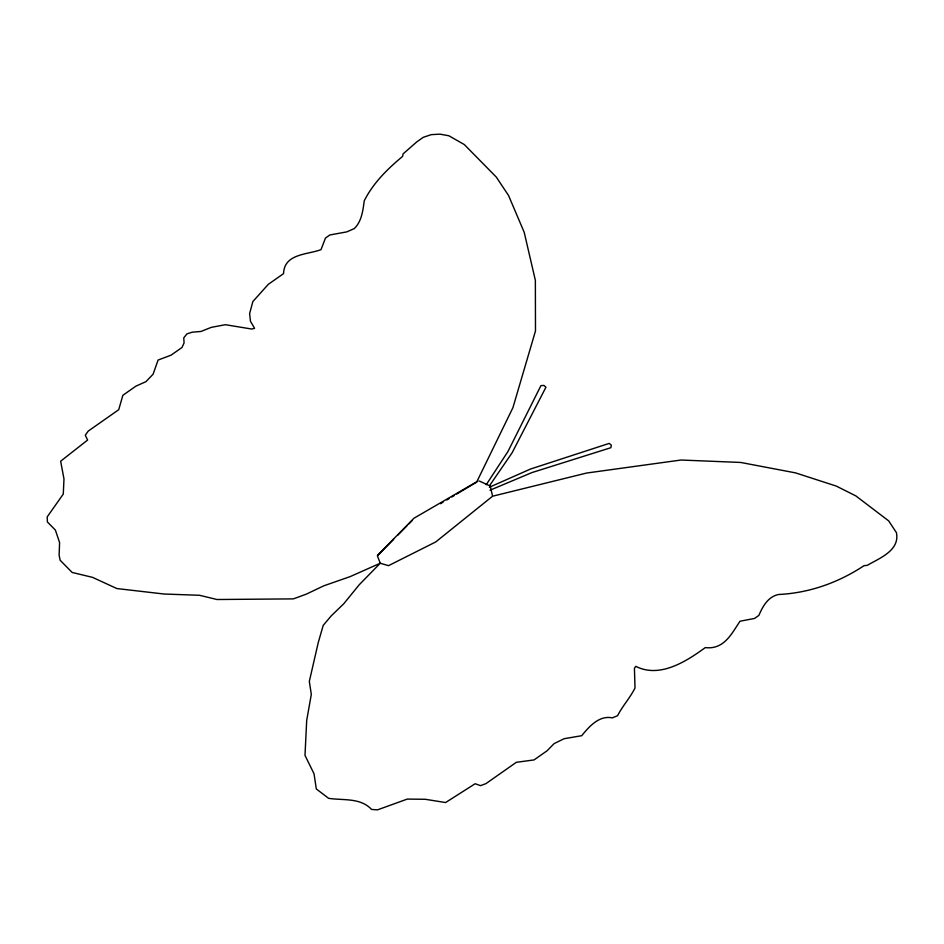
<?xml version="1.0" encoding="UTF-8"?>
<svg xmlns="http://www.w3.org/2000/svg" width="944" height="944" viewBox="0 0 944 944"><rect width="100%" height="100%" fill="white"/><g stroke="black" fill="none" stroke-linecap="round" stroke-linejoin="round"><path stroke-width="1.42" d="M486.219 484.732L507.99 451.444L540.912 385.659L543.897 385.412L545.939 387.217L512.155 452.707L489.735 485.393M377.612 555.284L413.92 518.256L477.935 481.086M393.636 539.354L377.388 555.804L380.243 563.238L388.515 565.668L435.727 541.95L492.579 496.214L586.637 473.038L681.013 460.023L740.71 462.454L795.497 472.873L836.254 486.077L855.83 495.895L888.693 520.899L896.422 532.628C900.092 550.6 879.289 558.282 867.111 565.421L864.126 565.621C838.437 582.649 809.22 593.044 778.517 594.496C768.097 596.632 762.705 606.39 758.87 615.405L754.516 618.45L740.013 621.223C731.364 634.12 723.989 649.755 705.274 647.608C686.087 661.579 659.679 678.5 635.772 666.346L634.427 668.317L635.017 687.964C630.049 698.017 622.533 705.9 617.553 715.741L612.29 717.877C599.228 715.056 589.103 726.609 581.705 735.706L564.158 738.704L554.128 743.601L547.107 750.763L534.056 759.92L516.344 762.304L485.877 783.673L480.496 785.656L475.174 783.732L445.58 802.542L425.201 799.273L407.253 799.096L377.565 809.834L371.617 809.468C360.407 797.456 343.227 800.571 328.63 798.329L316.311 788.96L314.033 773.785L304.995 755.377L306.694 720.449L311.308 694.395L309.325 681.403L318.27 642.522L323.214 625.365L331.12 615.995L343.828 603.676L359.227 584.761L380.243 563.238L350.082 576.642L323.721 585.846L306.422 594.095L293.36 598.885L216.978 599.511L199.538 595.286L164.126 594.024L116.879 588.56L92.512 577.35L72.157 572.453L60.145 560.252L59.118 555.178L59.59 542.576L55.389 530.091L47.389 521.961L47.2 516.887L63.272 494.078L63.98 478.962L60.652 461.203L87.603 440.057L85.29 435.208L88.252 431.089L118.72 409.708L122.862 395.3L135.924 386.143L145.954 381.659L153.093 374.202L158.085 360.053L171.088 355.156L181.968 347.522L184.068 342.967L183.761 337.881L186.936 333.881L192.281 332.17L200.978 331.462L211.279 327.367L225.345 324.701L251.836 329.055L254.561 328.323L250.455 321.243L249.617 313.62L252.862 301.549L268.308 284.333L283.542 273.642C284.227 253.558 307.095 254.809 320.995 249.664L325.503 238.03L329.857 234.973L346.767 231.882L354.33 228.566C361.729 221.356 362.921 210.488 364.266 200.742C373.305 182.912 387.406 169.023 402.628 156.385L403.053 153.919L416.811 141.86L423.337 137.281L431.314 134.638L440.069 134.166L448.872 135.771L464.306 144.562L496.308 177.094L508.533 195.467L524.203 232.307L535.366 280.368L535.484 330.978L512.922 407.678L476.661 482.101L456.743 494.019M397.695 535.236L406.84 525.973M408.87 523.92L411.914 520.84M440.553 503.707L443.043 502.208M446.783 499.978L449.273 498.491M451.763 496.992L454.253 495.506M489.405 487.234L530.563 469.015L609.269 443.385L611.311 445.19L610.886 447.704L531.861 472.602L489.995 490.219M479.34 481.015L490.266 486.054L492.402 495.435"/></g></svg>
